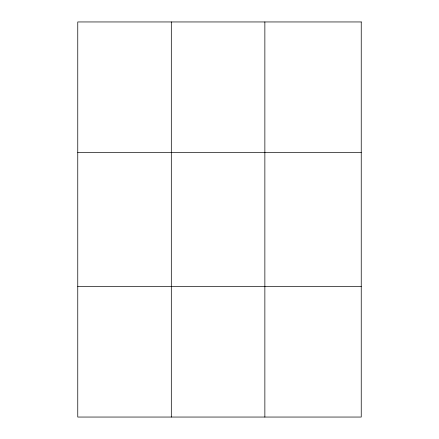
<?xml version="1.0" encoding="UTF-8"?>
<svg xmlns="http://www.w3.org/2000/svg" width="439" height="439" viewBox="0 0 439 439"><rect width="100%" height="100%" fill="white"/><g stroke="black" fill="none" stroke-linecap="round" stroke-linejoin="round"><path stroke-width="0.66" d="M171.309 21.95L171.309 417.05M264.86 21.95L264.86 417.05M77.758 152.333L361.242 152.333M77.758 286.667L361.242 286.667M361.242 21.95L361.242 417.05L77.758 417.05L77.758 21.95L361.242 21.95"/></g></svg>
